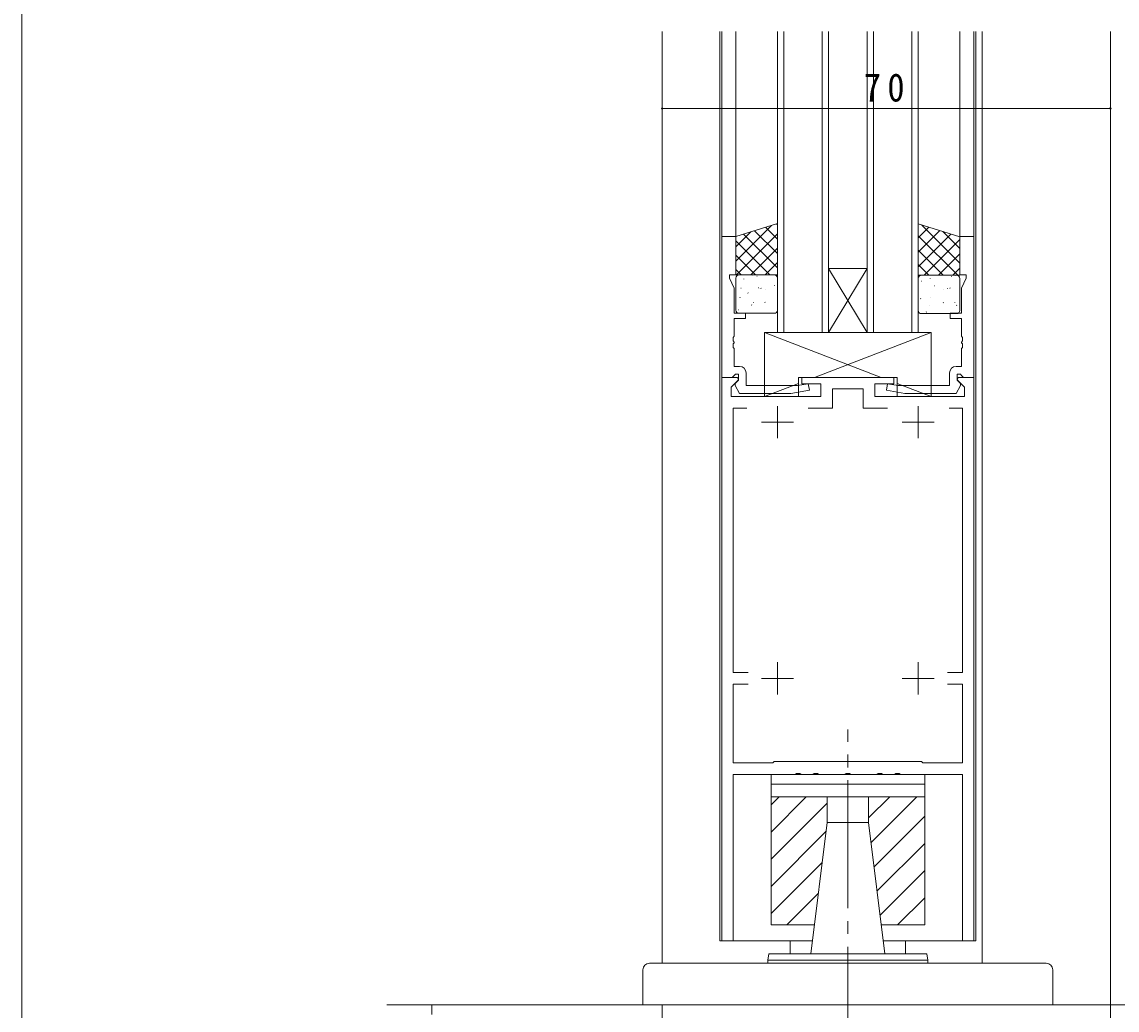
# Model space of a CAD drawing. Units: millimetres, scale not verified. Extents: x -567 to 567, y -403 to 403.
# Drawn here: x -562.7 to -391.7, y -229.3 to -75 of the extents above; entities that cross this region are included whole.
import ezdxf

# ---------------------------------------------------------------- set-up
doc = ezdxf.new("R2010")
doc.units = ezdxf.units.MM
doc.header["$LTSCALE"] = 2
doc.linetypes.add('USER2', pattern=[13, 10, -1, 1, -1])
doc.linetypes.add('USER4', pattern=[4, 3, -1])
for name, color, linetype, lineweight in [('0-1_YKK_ZWAK', 7, 'Continuous', 18), ('0-3_YKK_11', 7, 'Continuous', 18), ('0-4_YKK_12', 2, 'Continuous', 18), ('0-5_YKK_13', 4, 'Continuous', 18), ('0-6_YKK_D', 6, 'Continuous', 18)]:
    doc.layers.add(name, color=color, linetype=linetype, lineweight=lineweight)
doc.styles.add('ＭＳ ゴシック', font='')
doc.styles.get('ＭＳ ゴシック').set_extended_font_data('MS Gothic')

msp = doc.modelspace()

# ---------------------------------------------------------------- linework, layer by layer
at = {"layer": '0-1_YKK_ZWAK'}
msp.add_line((-562.726, -351), (-562.726, 399), dxfattribs=at)
at = {"layer": '0-3_YKK_11'}
for p, q in [((-451.226, -108.5), (-453.426, -108.5)), ((-453.426, -108.5), (-453.426, -130.5)), ((-451.226, -114.5), (-451.226, -108.5)), ((-416.226, -108.5), (-414.026, -108.5)), ((-416.226, -114.5), (-416.226, -108.5)), ((-414.026, -108.5), (-414.026, -130.5)), ((-452.226, -114.5), (-451.226, -114.5)), ((-452.226, -115), (-452.226, -114.5)), ((-415.226, -114.5), (-416.226, -114.5)), ((-415.226, -115), (-415.226, -114.5)), ((-451.496, -116.565), (-452.226, -115)), ((-415.956, -116.565), (-415.226, -115)), ((-451.496, -120.5), (-451.496, -116.565)), ((-415.956, -120.5), (-415.956, -116.565)), ((-449.726, -120.5), (-451.496, -120.5)), ((-451.496, -121.3), (-449.726, -121.3)), ((-451.496, -124.092), (-451.496, -121.3)), ((-449.726, -121.3), (-449.726, -120.5)), ((-417.726, -120.5), (-415.956, -120.5)), ((-417.726, -121.3), (-417.726, -120.5)), ((-415.956, -121.3), (-417.726, -121.3)), ((-415.956, -124.092), (-415.956, -121.3)), ((-451.616, -124.275), (-451.496, -124.092)), ((-451.616, -124.825), (-451.616, -124.275)), ((-451.496, -125.008), (-451.616, -124.825)), ((-415.836, -124.275), (-415.956, -124.092)), ((-415.956, -125.008), (-415.836, -124.825)), ((-415.836, -124.825), (-415.836, -124.275)), ((-451.616, -125.275), (-451.496, -125.092)), ((-451.616, -125.825), (-451.616, -125.275)), ((-451.496, -126.008), (-451.616, -125.825)), ((-451.496, -125.092), (-451.496, -125.008)), ((-451.496, -128.8), (-451.496, -126.008)), ((-415.956, -125.092), (-415.956, -125.008)), ((-415.836, -125.275), (-415.956, -125.092)), ((-415.956, -126.008), (-415.836, -125.825)), ((-415.956, -128.8), (-415.956, -126.008)), ((-415.836, -125.825), (-415.836, -125.275)), ((-450.626, -128.8), (-451.496, -128.8)), ((-451.496, -130.2), (-451.296, -130)), ((-451.296, -130), (-450.826, -130)), ((-450.826, -130), (-450.826, -130.95)), ((-449.626, -131.8), (-449.626, -129.8)), ((-417.826, -131.8), (-417.826, -129.8)), ((-416.826, -128.8), (-415.956, -128.8)), ((-416.626, -130), (-416.626, -130.95)), ((-416.156, -130), (-416.626, -130)), ((-415.956, -130.2), (-416.156, -130)), ((-450.95, -130.5), (-453.426, -130.5)), ((-453.426, -130.5), (-453.426, -218.5)), ((-453.426, -130.5), (-451.796, -130.5)), ((-451.926, -132.024), (-450.79, -130.888)), ((-451.796, -130.5), (-451.496, -130.2)), ((-450.826, -130.95), (-451.326, -131.45)), ((-451.326, -131.45), (-451.326, -131.788)), ((-450.79, -130.888), (-450.95, -130.5)), ((-439.913, -131.508), (-441.571, -131.8)), ((-440.926, -130.5), (-440.926, -131.5)), ((-426.526, -130.5), (-440.926, -130.5)), ((-440.926, -131.5), (-437.926, -131.5)), ((-439.739, -132.492), (-439.913, -131.508)), ((-437.926, -131.5), (-437.926, -133.5)), ((-429.526, -131.5), (-426.526, -131.5)), ((-429.526, -133.5), (-429.526, -131.5)), ((-427.713, -132.492), (-427.539, -131.508)), ((-427.539, -131.508), (-425.881, -131.8)), ((-426.526, -131.5), (-426.526, -130.5)), ((-416.502, -130.5), (-416.662, -130.888)), ((-416.662, -130.888), (-415.526, -132.024)), ((-416.626, -130.95), (-416.126, -131.45)), ((-414.026, -130.5), (-416.502, -130.5)), ((-416.126, -131.45), (-416.126, -131.788)), ((-415.656, -130.5), (-415.956, -130.2)), ((-414.026, -130.5), (-415.656, -130.5)), ((-414.026, -218.5), (-414.026, -130.5)), ((-451.926, -133.5), (-451.926, -132.024)), ((-451.326, -131.788), (-450.626, -133)), ((-450.626, -133), (-442.618, -133)), ((-441.571, -131.8), (-449.626, -131.8)), ((-442.618, -133), (-439.739, -132.492)), ((-436.126, -132.3), (-431.326, -132.3)), ((-436.126, -135.3), (-436.126, -132.3)), ((-431.326, -132.3), (-431.326, -135.3)), ((-424.834, -133), (-427.713, -132.492)), ((-425.881, -131.8), (-417.826, -131.8)), ((-416.826, -133), (-424.834, -133)), ((-416.126, -131.788), (-416.826, -133)), ((-415.526, -132.024), (-415.526, -133.5)), ((-437.926, -133.5), (-451.926, -133.5)), ((-444.726, -135), (-444.726, -140)), ((-415.526, -133.5), (-429.526, -133.5)), ((-422.726, -135), (-422.726, -140)), ((-451.626, -135.3), (-449.528, -135.3)), ((-451.626, -176.6), (-451.626, -135.3)), ((-439.924, -135.3), (-436.126, -135.3)), ((-431.326, -135.3), (-427.528, -135.3)), ((-417.924, -135.3), (-415.826, -135.3)), ((-417.924, -135.3), (-415.826, -135.3)), ((-415.826, -135.3), (-415.826, -176.6)), ((-442.226, -137.5), (-447.226, -137.5)), ((-420.226, -137.5), (-425.226, -137.5)), ((-444.726, -175), (-444.726, -180)), ((-422.726, -175), (-422.726, -180)), ((-449.297, -176.6), (-451.626, -176.6)), ((-442.226, -177.5), (-447.226, -177.5)), ((-420.226, -177.5), (-425.226, -177.5)), ((-415.826, -176.6), (-418.155, -176.6)), ((-451.626, -178.4), (-449.297, -178.4)), ((-451.626, -190.7), (-451.626, -178.4)), ((-418.155, -178.4), (-415.826, -178.4)), ((-415.826, -178.4), (-415.826, -190.7)), ((-445.426, -190.7), (-451.626, -190.7)), ((-445.226, -190.5), (-445.426, -190.7)), ((-422.226, -190.5), (-445.226, -190.5)), ((-422.026, -190.7), (-422.226, -190.5)), ((-415.826, -190.7), (-422.026, -190.7)), ((-451.626, -192.5), (-441.934, -192.5)), ((-451.626, -218.5), (-451.626, -192.5)), ((-441.934, -192.5), (-441.751, -192.38)), ((-441.751, -192.38), (-441.201, -192.38)), ((-441.201, -192.38), (-441.018, -192.5)), ((-441.018, -192.5), (-439.184, -192.5)), ((-439.184, -192.5), (-439.001, -192.38)), ((-439.001, -192.38), (-438.451, -192.38)), ((-438.451, -192.38), (-438.268, -192.5)), ((-438.268, -192.5), (-434.184, -192.5)), ((-434.184, -192.5), (-434.001, -192.38)), ((-434.001, -192.38), (-433.451, -192.38)), ((-433.451, -192.38), (-433.268, -192.5)), ((-433.268, -192.5), (-429.184, -192.5)), ((-429.184, -192.5), (-429.001, -192.38)), ((-429.001, -192.38), (-428.451, -192.38)), ((-428.451, -192.38), (-428.268, -192.5)), ((-428.268, -192.5), (-426.434, -192.5)), ((-426.434, -192.5), (-426.251, -192.38)), ((-426.251, -192.38), (-425.701, -192.38)), ((-425.701, -192.38), (-425.518, -192.5)), ((-425.518, -192.5), (-415.826, -192.5)), ((-415.826, -192.5), (-415.826, -218.5)), ((-453.426, -218.5), (-451.626, -218.5)), ((-415.826, -218.5), (-414.026, -218.5))]:
    msp.add_line(p, q, dxfattribs=at)
for centre, start, end in [((-450.626, -129.8), 0.00001, 89.99999), ((-416.826, -129.8), 90.00001, 179.99999)]:
    msp.add_arc(centre, 1, start, end, dxfattribs=at)
at = {"layer": '0-4_YKK_12'}
for p, q in [((-462.726, -76.5), (-462.726, -222)), ((-453.726, -76.5), (-453.726, -218.5)), ((-453.426, -108.8), (-453.426, -76.5)), ((-451.225, -108.5), (-451.225, -76.5)), ((-444.726, -76.5), (-444.726, -123.5)), ((-443.726, -123.5), (-443.726, -76.5)), ((-437.726, -76.5), (-437.726, -123.5)), ((-436.726, -123.5), (-436.726, -76.5)), ((-430.726, -76.5), (-430.726, -123.5)), ((-429.726, -123.5), (-429.726, -76.5)), ((-423.726, -76.5), (-423.726, -123.5)), ((-422.726, -123.5), (-422.726, -76.5)), ((-416.226, -108.5), (-416.226, -76.5)), ((-414.025, -108.5), (-414.025, -76.5)), ((-413.726, -76.5), (-413.726, -218.5)), ((-412.726, -76.5), (-412.726, -222)), ((-392.726, -76.5), (-392.726, -228.5)), ((-430.726, -123.5), (-436.726, -113.5)), ((-436.726, -123.5), (-430.726, -113.5)), ((-436.726, -113.5), (-430.726, -113.5)), ((-444.726, -123.5), (-436.726, -123.5)), ((-436.726, -123.5), (-430.726, -123.5)), ((-430.726, -123.5), (-422.726, -123.5)), ((-439.372, -218.5), (-453.726, -218.5)), ((-442.726, -218.5), (-442.726, -220.5)), ((-413.726, -218.5), (-428.087, -218.5)), ((-424.726, -218.5), (-424.726, -220.5)), ((-262.169, -228.5), (-505.726, -228.5))]:
    msp.add_line(p, q, dxfattribs=at)
at = {"layer": '0-4_YKK_12', "linetype": 'USER4'}
for p, q in [((-462.726, -228.5), (-462.726, -253.5)), ((-392.726, -228.5), (-392.726, -253.5))]:
    msp.add_line(p, q, dxfattribs=at)
at = {"layer": '0-5_YKK_13'}
for p, q in [((-444.726, -106.5), (-451.226, -108.5)), ((-445.66, -106.788), (-451.226, -112.353)), ((-448.301, -107.6), (-444.726, -111.176)), ((-446.585, -107.072), (-444.726, -108.93)), ((-444.868, -106.544), (-444.726, -106.685)), ((-444.726, -114.5), (-444.726, -106.5)), ((-422.726, -114.55), (-422.726, -106.55)), ((-422.726, -106.55), (-416.226, -108.55)), ((-421.055, -107.064), (-422.726, -108.735)), ((-419.338, -107.592), (-422.726, -110.98)), ((-422.146, -106.729), (-416.226, -112.648)), ((-418.903, -107.726), (-416.226, -110.403)), ((-448.903, -107.785), (-451.226, -110.108)), ((-451.226, -108.5), (-451.226, -114.5)), ((-451.226, -109.166), (-445.892, -114.5)), ((-444.726, -108.098), (-451.128, -114.5)), ((-450.018, -108.128), (-444.726, -113.421)), ((-417.621, -108.121), (-422.726, -113.226)), ((-422.726, -108.393), (-416.569, -114.55)), ((-416.226, -108.971), (-421.805, -114.55)), ((-416.226, -108.55), (-416.226, -114.55)), ((-444.726, -110.343), (-448.883, -114.5)), ((-422.726, -110.638), (-418.814, -114.55)), ((-451.226, -111.411), (-448.137, -114.5)), ((-444.726, -112.588), (-446.638, -114.5)), ((-422.726, -112.883), (-421.059, -114.55)), ((-416.226, -111.216), (-419.56, -114.55)), ((-451.226, -113.656), (-450.382, -114.5)), ((-451.226, -114.5), (-444.726, -114.5)), ((-450.726, -114.5), (-445.226, -114.5)), ((-448.599, -114.595), (-448.592, -114.602)), ((-416.226, -114.55), (-422.726, -114.55)), ((-416.726, -114.55), (-422.226, -114.55)), ((-416.226, -113.461), (-417.315, -114.55)), ((-451.226, -120), (-451.226, -115)), ((-449.991, -115.121), (-449.947, -115.145)), ((-447.915, -114.688), (-447.871, -114.712)), ((-445.247, -116.146), (-445.203, -116.17)), ((-444.726, -115), (-444.726, -120)), ((-422.726, -115.05), (-422.726, -120.05)), ((-422.23, -115.462), (-422.274, -115.486)), ((-420.847, -115.09), (-420.854, -115.098)), ((-420.205, -116.196), (-420.249, -116.22)), ((-417.537, -114.738), (-417.581, -114.762)), ((-416.853, -114.645), (-416.86, -114.652)), ((-416.226, -120.05), (-416.226, -115.05)), ((-450.59, -117.992), (-450.543, -118.08)), ((-450.418, -116.577), (-450.411, -116.585)), ((-449.348, -117.312), (-449.304, -117.336)), ((-447.7, -116.467), (-447.654, -116.556)), ((-447.323, -116.578), (-447.28, -116.602)), ((-446.657, -116.762), (-446.651, -116.77)), ((-418.795, -116.812), (-418.801, -116.82)), ((-418.128, -116.628), (-418.172, -116.652)), ((-417.752, -116.517), (-417.798, -116.605)), ((-448.757, -119.202), (-448.713, -119.226)), ((-448.443, -118.782), (-448.437, -118.79)), ((-446.68, -118.77), (-446.637, -118.794)), ((-422.321, -118.171), (-422.367, -118.259)), ((-421.003, -119.278), (-421.01, -119.285)), ((-420.796, -118.086), (-420.84, -118.11)), ((-418.771, -118.82), (-418.815, -118.844)), ((-417.009, -118.832), (-417.015, -118.84)), ((-416.695, -119.252), (-416.739, -119.276)), ((-450.782, -119.936), (-450.738, -119.96)), ((-445.226, -120.5), (-450.726, -120.5)), ((-422.226, -120.55), (-416.726, -120.55)), ((-421.439, -120.277), (-421.483, -120.301)), ((-428.526, -130.5), (-446.726, -123.501)), ((-446.726, -123.501), (-420.726, -123.501)), ((-446.726, -123.501), (-446.726, -133.5)), ((-438.926, -130.5), (-420.726, -123.501)), ((-420.726, -123.501), (-420.726, -133.5)), ((-446.726, -133.5), (-441.426, -131.462)), ((-426.026, -130.5), (-426.026, -133.5)), ((-420.726, -133.5), (-426.026, -131.462)), ((-446.726, -133.5), (-441.426, -133.5)), ((-426.026, -133.5), (-420.726, -133.5)), ((-421.726, -192.5), (-445.726, -192.5)), ((-445.726, -192.5), (-445.726, -194)), ((-421.726, -192.5), (-421.726, -194)), ((-445.726, -196), (-445.726, -194)), ((-421.726, -194), (-445.726, -194)), ((-421.726, -196), (-421.726, -194)), ((-445.726, -197.258), (-444.468, -196)), ((-445.726, -201.501), (-440.225, -196)), ((-421.726, -196), (-445.726, -196)), ((-421.726, -196), (-445.726, -196)), ((-445.726, -196), (-445.726, -216)), ((-436.976, -200), (-436.976, -196)), ((-430.476, -199.294), (-427.182, -196)), ((-430.476, -200), (-430.476, -196)), ((-430.087, -203.147), (-422.939, -196)), ((-421.726, -196), (-421.726, -216)), ((-445.726, -205.744), (-436.976, -196.994)), ((-436.976, -200), (-439.511, -220.5)), ((-430.476, -200), (-436.976, -200)), ((-430.476, -200), (-427.941, -220.5)), ((-429.62, -206.923), (-421.726, -199.029)), ((-445.726, -209.986), (-437.15, -201.411)), ((-429.153, -210.699), (-421.726, -203.272)), ((-445.726, -214.229), (-437.749, -206.252)), ((-428.686, -214.475), (-421.726, -207.515)), ((-443.254, -216), (-438.348, -211.094)), ((-425.969, -216), (-421.726, -211.757)), ((-438.955, -216), (-445.726, -216)), ((-421.726, -216), (-428.497, -216)), ((-446.076, -220.5), (-446.226, -221.5)), ((-421.376, -220.5), (-446.076, -220.5)), ((-421.376, -220.5), (-421.226, -221.5)), ((-402.726, -222), (-464.726, -222)), ((-446.226, -221.5), (-446.226, -222)), ((-421.226, -221.5), (-446.226, -221.5)), ((-421.226, -221.5), (-421.226, -222)), ((-465.726, -223), (-465.726, -228.5)), ((-401.726, -223), (-401.726, -228.5)), ((-498.726, -228.5), (-498.726, -230)), ((-368.726, -228.5), (-498.726, -228.5))]:
    msp.add_line(p, q, dxfattribs=at)
at = {"layer": '0-5_YKK_13', "linetype": 'USER2'}
msp.add_line((-433.726, -239.4), (-433.726, -185.5), dxfattribs=at)
at = {"layer": '0-5_YKK_13'}
msp.add_lwpolyline([(-426.026, -130.5), (-441.426, -130.5), (-441.426, -133.5)], dxfattribs=at)
for centre, radius, start, end in [((-450.726, -115), 0.5, 90, 180), ((-445.226, -115), 0.5, 0, 90), ((-422.226, -115.05), 0.5, 90, 180), ((-416.726, -115.05), 0.5, 0, 90), ((-450.726, -120), 0.5, 180, 270), ((-445.226, -120), 0.5, 270, 360), ((-422.226, -120.05), 0.5, 180, 270), ((-416.726, -120.05), 0.5, 270, 0), ((-464.726, -223), 1, 89.99998, 180.00001), ((-402.726, -223), 1, 359.99999, 89.99997)]:
    msp.add_arc(centre, radius, start, end, dxfattribs=at)
at = {"layer": '0-6_YKK_D'}
msp.add_line((-392.726, -88.5), (-462.726, -88.5), dxfattribs=at)
for centre, start, end in [((-462.726, -88.5), 0, 180), ((-462.726, -88.5), 180, 0), ((-392.726, -88.5), 0, 180), ((-392.726, -88.5), 180, 0)]:
    msp.add_arc(centre, 0.106, start, end, dxfattribs=at)

# ---------------------------------------------------------------- texts
at = {"layer": '0-6_YKK_D', "color": 7, "insert": (-431.246, -87.5), "char_height": 4.399, "attachment_point": 7, "style": 'ＭＳ ゴシック'}
msp.add_mtext('\\T1.37;\\W0.9;70', dxfattribs=at)

doc.saveas('drawing.dxf')
